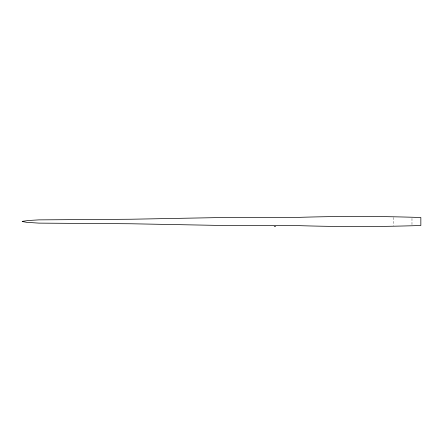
<?xml version="1.0" encoding="UTF-8"?>
<svg xmlns="http://www.w3.org/2000/svg" width="443" height="443" viewBox="0 0 443 443"><rect width="100%" height="100%" fill="white"/><g stroke="black" fill="none" stroke-linecap="round" stroke-linejoin="round"><path stroke-width="0.33" stroke-dasharray="2.21 1.66" d="M411.979 218.443L411.979 224.557M393.484 217.463L393.484 225.537"/><path stroke-width="0.66" d="M274.234 226.451L275.646 226.451M22.759 221.29L22.15 221.5L26.613 222.32L38.967 223.128L130.995 223.765L222.951 225.487L294.052 225.487C336.303 226.905 378.599 226.905 420.85 225.487L420.85 217.513C378.599 216.095 336.303 216.095 294.052 217.513L222.951 217.513L130.995 219.235L38.967 219.872L28.535 220.492L22.759 221.29"/></g></svg>
